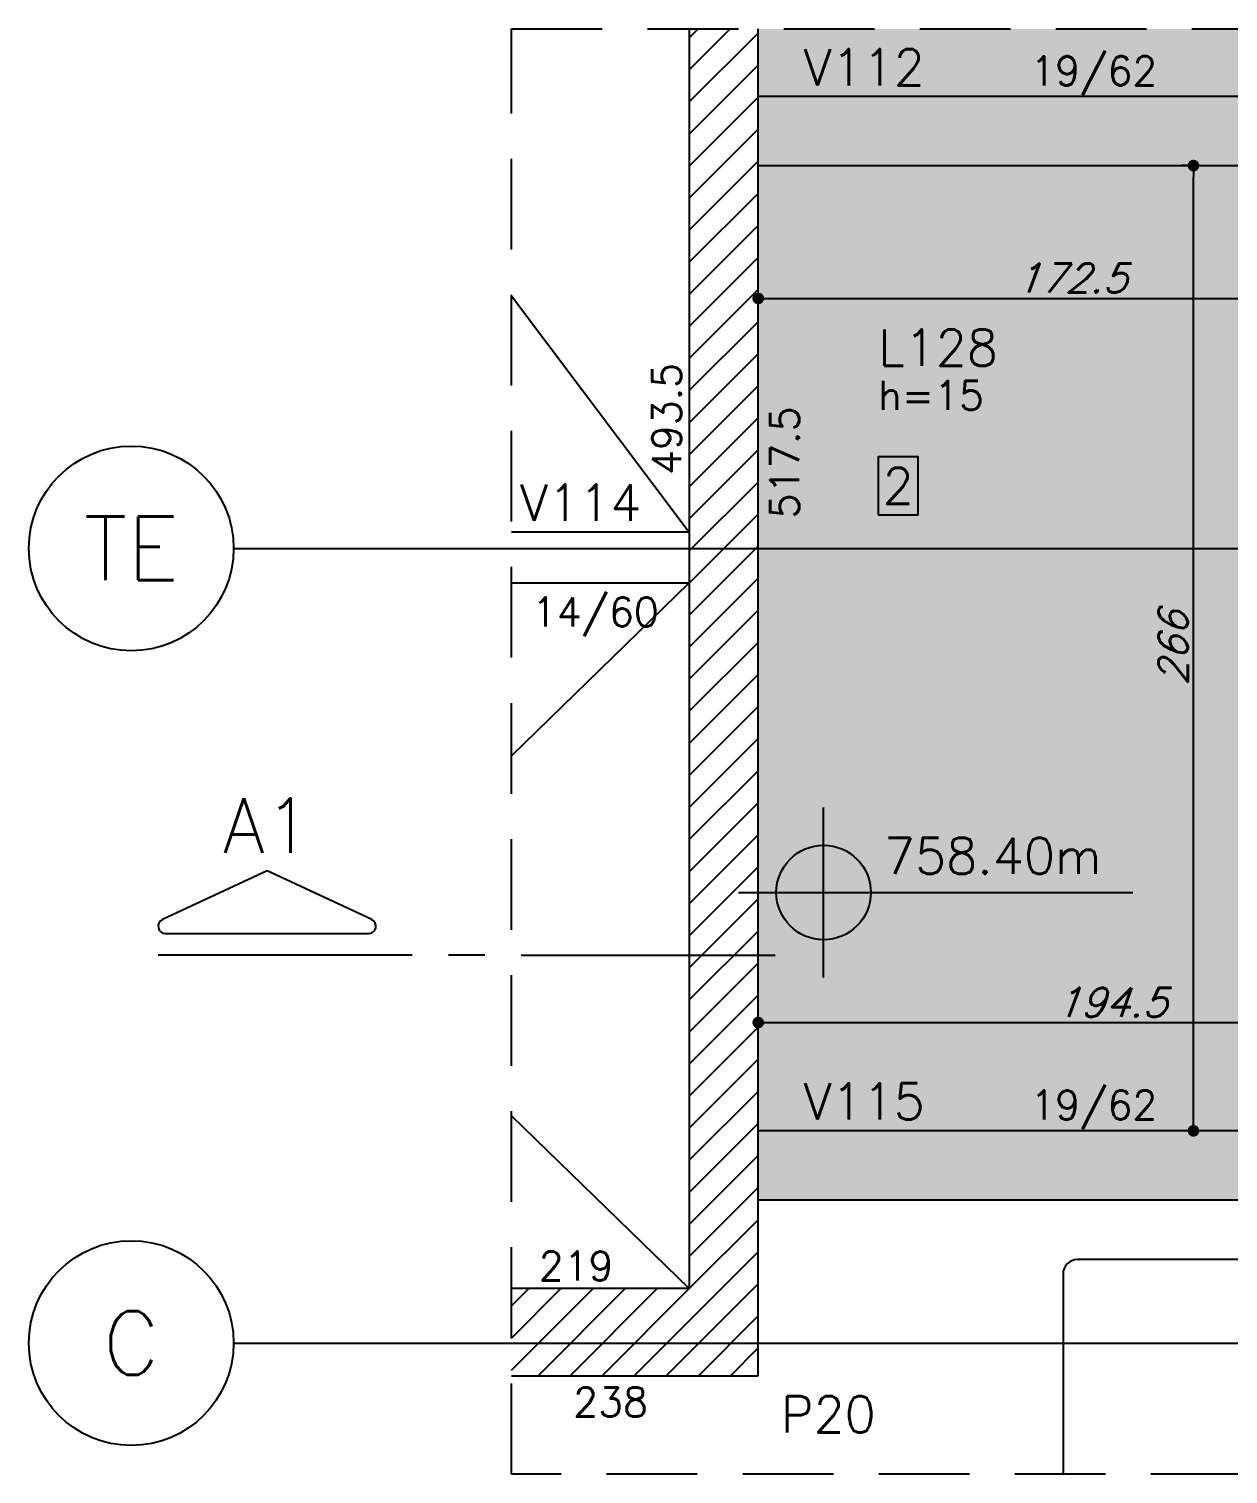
# Model space of a CAD drawing. Header units: millimetres. Extents: x -832 to 3668, y -1574 to 5296.
# Drawn here: x 558.5 to 888.9, y -29.7 to 368.6 of the extents above; entities that cross this region are included whole.
import ezdxf
from ezdxf.enums import TextEntityAlignment as Align

# ---------------------------------------------------------------- set-up
doc = ezdxf.new("R2010")
doc.units = ezdxf.units.MM
doc.header["$LTSCALE"] = 50
doc.linetypes.add('DASHED', pattern=[0.75, 0.5, -0.25])
doc.linetypes.add('EIXO', pattern=[6.8, 6, -0.4, 0, -0.4])
for name, color, linetype in [('242', 12, 'Continuous'), ('251', 1, 'Continuous'), ('F-AUX-RED', 1, 'Continuous'), ('F-CORTE-INDICAÇÃO', 4, 'Continuous'), ('F-COTAS', 106, 'Continuous'), ('F-DESNIVEL-1', 254, 'Continuous'), ('F-EIXO', 12, 'EIXO'), ('F-LAJES', 3, 'Continuous'), ('F-LAJES-DIM', 2, 'Continuous'), ('F-LAJES-NOME', 4, 'Continuous'), ('F-NÍVEL-PLANTA', 2, 'Continuous'), ('F-PILARES-DIM', 172, 'Continuous'), ('F-PILARES-HACH', 174, 'Continuous'), ('F-PILARES-NOME', 170, 'Continuous'), ('F-PILARES-S', 170, 'Continuous'), ('F-TEXTO', 6, 'Continuous'), ('F-VIGAS', 3, 'Continuous'), ('F-VIGAS-DIM', 2, 'Continuous'), ('F-VIGAS-NOME', 4, 'Continuous'), ('F-VÃO', 1, 'Continuous')]:
    doc.layers.add(name, color=color, linetype=linetype)
doc.styles.add('CP-TEXT-INCL', font='romans.shx', dxfattribs={"oblique": 20})
doc.styles.add('MCP', font='romans.shx')
doc.styles.add('ROMANS', font='romans.shx')
doc.dimstyles.new('CP-COTAS-50', dxfattribs={"dimscale": 0.64, "dimtxt": 12.5, "dimasz": 5, "dimexe": 5, "dimexo": 5, "dimgap": 2.5, "dimtad": 1, "dimdec": 1, "dimdsep": 46, "dimtxsty": 'CP-TEXT-INCL', "dimblk1": 'DOT', "dimblk2": 'DOT', "dimsah": 1, "dimcen": 9, "dimclrd": 256, "dimclre": 256, "dimclrt": 256, "dimadec": 0, "dimazin": 0, "dimtfac": 1, "dimtdec": 1, "dimtmove": 2, "dimatfit": 3, "dimldrblk": 'DOT', "dimfxl": 5, "dimtolj": 1, "dimarcsym": 0})
pattern_1 = [(0, (0, 0), (0, 6.985), [5.08, -1.905]), (90, (0, 0), (-6.985, 4e-16), [5.08, -1.905])]

# ---------------------------------------------------------------- blocks, each defined once
blk = doc.blocks.new('*U20')
at = {"layer": 'F-LAJES-DIM', "color": 1}
blk.add_lwpolyline([(0, 0), (11, 0), (11, 16), (0, 16)], close=True, dxfattribs=at)
at = {"layer": 'F-LAJES-DIM', "style": 'MCP'}
blk.add_attdef('DIM', text='', height=10, dxfattribs=at).set_placement((5.5, 8), align=Align.MIDDLE_CENTER)
blk = doc.blocks.new('*U7')
at = {"layer": 'F-EIXO'}
blk.add_line((0, 0), (909.22, 0), dxfattribs=at)
at = {"layer": 'F-EIXO', "color": 2, "linetype": 'Continuous'}
blk.add_circle((-28.21, 0), 28.21, dxfattribs=at)
at = {"layer": 'F-TEXTO', "style": 'ROMANS'}
blk.add_attdef('EIXO', text='', height=17.5, dxfattribs=at).set_placement((-28.21, 0), align=Align.MIDDLE_CENTER)
blk = doc.blocks.new('Nível - Planta')
at = {"layer": 'F-NÍVEL-PLANTA'}
h = blk.add_hatch(color=71, dxfattribs=at)
h.paths.add_polyline_path([(0, 0), (0, 0.2604, 0.414214), (-0.2604, 0)])
h.paths.add_polyline_path([(0.2604, 0), (0, 0), (0, -0.2604, 0.414214)])
for p, q in [((0, -0.4688), (0, 0.4688)), ((-0.4688, 0), (1.704, 0))]:
    blk.add_line(p, q, dxfattribs=at)
blk.add_circle((0, 0), 0.2604, dxfattribs=at)
at = {"layer": 'F-TEXTO', "color": 3, "style": 'MCP'}
blk.add_attdef('NÍVEL', (0.3329, 0.1021), '', height=0.2, dxfattribs=at)
blk = doc.blocks.new('_DOT')
at = {"color": 0, "linetype": 'ByBlock'}
blk.add_line((-0.5, 0), (-1, 0), dxfattribs=at)
at = {"color": 0, "linetype": 'ByBlock', "const_width": 0.5}
blk.add_lwpolyline([(-0.25, 0, 1), (0.25, 0, 1)], format="xyb", close=True, dxfattribs=at)
blk = doc.blocks.new('*D115')
at = {"layer": 'DEFPOINTS', "color": 0, "transparency": 16777216}
for p in [(759.46, 94.72), (953.96, 94.72), (953.96, 94.72)]:
    blk.add_point(p, dxfattribs=at)
at = {"layer": 'F-COTAS', "lineweight": -2, "transparency": 16777216}
blk.add_line((762.66, 94.72), (950.76, 94.72), dxfattribs=at)
at = {"layer": 'F-COTAS', "lineweight": -2, "transparency": 16777216, "xscale": 3.2, "yscale": 3.2, "zscale": 3.2, "rotation": 180}
blk.add_blockref('_DOT', (759.46, 94.72), dxfattribs=at)
at = {"layer": 'F-COTAS', "lineweight": -2, "transparency": 16777216, "xscale": 3.2, "yscale": 3.2, "zscale": 3.2}
blk.add_blockref('_DOT', (953.96, 94.72), dxfattribs=at)
at = {"layer": 'F-COTAS', "transparency": 16777216, "insert": (856.71, 100.32), "char_height": 8, "attachment_point": 5, "style": 'CP-TEXT-INCL'}
blk.add_mtext('\\A1;194.5', dxfattribs=at)
blk = doc.blocks.new('*D124')
at = {"layer": 'DEFPOINTS', "color": 0, "transparency": 16777216}
for p in [(931.96, 294.3), (759.46, 281.15), (931.96, 277.38)]:
    blk.add_point(p, dxfattribs=at)
at = {"layer": 'F-COTAS', "lineweight": -2, "transparency": 16777216}
for p, q in [((759.46, 284.35), (759.46, 297.5)), ((931.96, 280.58), (931.96, 297.5)), ((762.66, 294.3), (928.76, 294.3))]:
    blk.add_line(p, q, dxfattribs=at)
at = {"layer": 'F-COTAS', "lineweight": -2, "transparency": 16777216, "xscale": 3.2, "yscale": 3.2, "zscale": 3.2, "rotation": 180}
blk.add_blockref('_DOT', (759.46, 294.3), dxfattribs=at)
at = {"layer": 'F-COTAS', "lineweight": -2, "transparency": 16777216, "xscale": 3.2, "yscale": 3.2, "zscale": 3.2}
blk.add_blockref('_DOT', (931.96, 294.3), dxfattribs=at)
at = {"layer": 'F-COTAS', "transparency": 16777216, "insert": (845.71, 299.9), "char_height": 8, "attachment_point": 5, "style": 'CP-TEXT-INCL'}
blk.add_mtext('\\A1;172.5', dxfattribs=at)
blk = doc.blocks.new('*U9')
at = {"layer": 'F-CORTE-INDICAÇÃO'}
for p, q in [((-100, 0), (-170, 0)), ((-80, 0), (-90, 0)), ((-70, 0), (0, 0))]:
    blk.add_line(p, q, dxfattribs=at)
blk.add_lwpolyline([(-112, 6, 0.802585), (-111.15, 9.81), (-140, 23.26), (-168.85, 9.81, 0.802585), (-168, 6)], format="xyb", close=True, dxfattribs=at)
at = {"layer": 'F-CORTE-INDICAÇÃO', "style": 'ROMANS'}
blk.add_attdef('CORTE', text='', height=15, dxfattribs=at).set_placement((-140, 35.76), align=Align.MIDDLE_CENTER)
at = {"layer": 'F-CORTE-INDICAÇÃO', "color": 2, "style": 'ROMANS'}
blk.add_attdef('FOLHA', text='', height=12, dxfattribs=at).set_placement((-140, -10), align=Align.MIDDLE_CENTER)
blk = doc.blocks.new('*D211')
at = {"layer": 'DEFPOINTS', "color": 0, "transparency": 16777216}
for p in [(879.41, 330.9), (883.44, 330.9), (883.44, 64.9)]:
    blk.add_point(p, dxfattribs=at)
at = {"layer": 'F-COTAS', "lineweight": -2, "transparency": 16777216}
for p, q in [((880.24, 330.9), (876.21, 330.9)), ((879.41, 68.1), (879.41, 327.7)), ((880.24, 64.9), (876.21, 64.9))]:
    blk.add_line(p, q, dxfattribs=at)
at = {"layer": 'F-COTAS', "lineweight": -2, "transparency": 16777216, "xscale": 3.2, "yscale": 3.2, "zscale": 3.2}
for p, rotation in [((879.41, 330.9), 90), ((879.41, 64.9), 270)]:
    blk.add_blockref('_DOT', p, dxfattribs=dict(at, rotation=rotation))
at = {"layer": 'F-COTAS', "transparency": 16777216, "insert": (873.81, 197.9), "char_height": 8, "attachment_point": 5, "rotation": 90, "style": 'CP-TEXT-INCL'}
blk.add_mtext('\\A1;266', dxfattribs=at)

msp = doc.modelspace()

# ---------------------------------------------------------------- hatches: boundary and pattern name
h = msp.add_hatch()
h.set_pattern_fill('ANGLE', color=256)
h.set_pattern_definition(pattern_1)
h.paths.add_polyline_path([(769.93, 350.52), (810.17, 350.52), (810.17, 365.52), (769.93, 365.52)], flags=9)
h = msp.add_hatch()
h.set_pattern_fill('ANGLE', color=256)
h.set_pattern_definition(pattern_1)
h.paths.add_polyline_path([(833.69, 347.31), (875.22, 347.31), (875.22, 365.59), (833.69, 365.59)], flags=9)
h = msp.add_hatch()
h.set_pattern_fill('ANGLE', color=256)
h.set_pattern_definition(pattern_1)
h.paths.add_polyline_path([(791.92, 286.44), (830.26, 286.44), (830.26, 301.44), (791.92, 301.44)], flags=9)
h = msp.add_hatch()
h.set_pattern_fill('ANGLE', color=256)
h.set_pattern_definition(pattern_1)
h.paths.add_polyline_path([(740.21, 244.79), (740.21, 280.79), (728.21, 280.79), (728.21, 244.79)], flags=9)
h = msp.add_hatch()
h.set_pattern_fill('ANGLE', color=256)
h.set_pattern_definition(pattern_1)
h.paths.add_polyline_path([(792.04, 269.94), (825.76, 269.94), (825.76, 281.94), (792.04, 281.94)], flags=9)
h = msp.add_hatch()
h.set_pattern_fill('ANGLE', color=256)
h.set_pattern_definition(pattern_1)
h.paths.add_polyline_path([(772.71, 232.79), (772.71, 268.79), (760.71, 268.79), (760.71, 232.79)], flags=9)
h = msp.add_hatch()
h.set_pattern_fill('ANGLE', color=256)
h.set_pattern_definition(pattern_1)
h.paths.add_polyline_path([(691.8, 230.52), (732.51, 230.52), (732.51, 245.52), (691.8, 245.52)], flags=9)
h = msp.add_hatch()
h.set_pattern_fill('ANGLE', color=256)
h.set_pattern_definition(pattern_1)
h.paths.add_polyline_path([(696.33, 198.18), (737.85, 198.18), (737.85, 216.47), (696.33, 216.47)], flags=9)
h = msp.add_hatch()
h.set_pattern_fill('ANGLE', color=256)
h.set_pattern_definition(pattern_1)
h.paths.add_polyline_path([(769.93, 65.52), (810.17, 65.52), (810.17, 80.52), (769.93, 80.52)], flags=9)
h = msp.add_hatch()
h.set_pattern_fill('ANGLE', color=256)
h.set_pattern_definition(pattern_1)
h.paths.add_polyline_path([(833.69, 62.31), (875.22, 62.31), (875.22, 80.59), (833.69, 80.59)], flags=9)
h = msp.add_hatch()
h.set_pattern_fill('ANGLE', color=256)
h.set_pattern_definition(pattern_1)
h.paths.add_polyline_path([(698.13, 21.65), (722.32, 21.65), (722.32, 33.65), (698.13, 33.65)], flags=9)
h = msp.add_hatch()
h.set_pattern_fill('ANGLE', color=256)
h.set_pattern_definition(pattern_1)
h.paths.add_polyline_path([(707.63, -15.85), (732.2, -15.85), (732.2, -3.85), (707.63, -3.85)], flags=9)
h = msp.add_hatch()
h.set_pattern_fill('ANGLE', color=256)
h.set_pattern_definition(pattern_1)
h.paths.add_polyline_path([(765.11, -20.73), (795.83, -20.73), (795.83, -5.73), (765.11, -5.73)], flags=9)
at = {"layer": 'F-DESNIVEL-1'}
h = msp.add_hatch(color=256, dxfattribs=at)
h.dxf.hatch_style = 1
h.paths.add_polyline_path([(953.96, 190.9), (931.96, 190.9), (931.96, 330.9), (759.46, 330.9), (759.46, 64.9), (954.06, 64.9)])
at = {"layer": 'F-PILARES-HACH', "linetype": 'Continuous'}
h = msp.add_hatch(dxfattribs=at)
h.set_pattern_fill('ANSI31', color=256, scale=50, style=0)
h.set_pattern_definition([(45, (740.456, 21.398), (-4.41942, 4.41942), [])])
h.paths.add_polyline_path([(691.49, 21.4), (691.49, -2.6), (759.46, -2.6), (759.46, 368.57), (740.46, 368.57), (740.46, 21.4)])

# ---------------------------------------------------------------- linework, layer by layer
at = {"layer": '242', "linetype": 'Continuous'}
for p, q in [((708.5, 170.19), (708.5, 170.19)), ((749.96, 9.4), (749.96, 9.4))]:
    msp.add_line(p, q, dxfattribs=at)
at = {"layer": '251', "color": 1}
for p, q in [((907.46, 29.4), (847.46, 29.4)), ((843.46, 25.4), (843.46, -29.71))]:
    msp.add_line(p, q, dxfattribs=at)
msp.add_arc((847.46, 25.4), 4, 90, 180, dxfattribs=at)
at = {"layer": 'F-AUX-RED', "color": 1, "linetype": 'DASHED'}
msp.add_lwpolyline([(691.49, 368.57), (1417.68, 368.57), (1417.68, -29.71), (691.49, -29.71)], close=True, dxfattribs=at)
at = {"layer": 'F-DESNIVEL-1', "linetype": 'Continuous'}
for points in [[(996.46, 368.57), (759.46, 368.57), (759.46, 349.9)], [(996.46, 368.57), (759.46, 349.9), (996.46, 368.57)], [(996.46, 368.57), (759.46, 349.9), (996.46, 349.9)], [(998.46, 330.9), (996.46, 349.9), (759.56, 349.9)], [(998.46, 330.9), (759.56, 349.9), (759.56, 330.9)], [(759.46, 64.9), (759.46, 330.9), (759.46, 64.9)], [(759.56, 64.9), (759.56, 45.9), (1116.46, 46)], [(759.56, 64.9), (1116.46, 46), (1116.46, 64.9)], [(759.56, 64.9), (1118.36, 64.9), (759.56, 64.9)]]:
    msp.add_solid(points, dxfattribs=at)
at = {"layer": 'F-LAJES'}
msp.add_lwpolyline([(955.06, 64.9), (759.46, 64.9), (759.46, 330.9), (931.96, 330.9), (931.96, 190.9), (953.96, 190.9), (954.06, 64.9)], dxfattribs=at)
at = {"layer": 'F-PILARES-S', "linetype": 'Continuous'}
for points in [[(740.46, 368.57), (740.46, 21.4), (691.49, 21.4)], [(759.46, -2.6), (759.46, 368.57)], [(691.49, -2.6), (759.46, -2.6)]]:
    msp.add_lwpolyline(points, dxfattribs=at)
at = {"layer": 'F-VIGAS'}
for points in [[(996.46, 349.9), (759.46, 349.9)], [(759.46, 330.9), (996.46, 330.9)], [(740.46, 229.9), (691.49, 229.9)], [(691.49, 215.9), (740.46, 215.9)], [(1116.46, 64.9), (759.46, 64.9)], [(759.46, 45.9), (1116.46, 45.9)]]:
    msp.add_lwpolyline(points, dxfattribs=at)
at = {"layer": 'F-VÃO'}
for p, q in [((691.49, 295.02), (740.46, 229.9)), ((691.49, 168.28), (740.46, 215.9)), ((691.49, 69.01), (740.46, 21.4))]:
    msp.add_line(p, q, dxfattribs=at)

# ---------------------------------------------------------------- block references
at = {"layer": 'F-CORTE-INDICAÇÃO', "linetype": 'Continuous'}
ref = msp.add_blockref('*U9', (764.1, 113.28), dxfattribs=at)
ref.add_attrib('CORTE', 'A1', dxfattribs={"height": 15, "style": 'ROMANS'}).set_placement((624.1, 149.04), align=Align.MIDDLE_CENTER)
at = {"layer": 'F-EIXO', "linetype": 'Continuous'}
for p, values in [((614.89, 225.4), {'EIXO': 'TE'}), ((614.89, 6.4), {'EIXO': 'C'})]:
    msp.add_blockref('*U7', p, dxfattribs=at).add_auto_attribs(values)
at = {"layer": 'F-LAJES-DIM', "linetype": 'Continuous'}
msp.add_blockref('*U20', (792.52, 234.65), dxfattribs=at).add_auto_attribs({'DIM': '2'})
at = {"layer": 'F-NÍVEL-PLANTA', "linetype": 'Continuous', "xscale": 50, "yscale": 50, "zscale": 50}
msp.add_blockref('Nível - Planta', (777.47, 130.57), dxfattribs=at).add_auto_attribs({'NÍVEL': '758.40m'})

# ---------------------------------------------------------------- texts
at = {"layer": 'F-LAJES-DIM', "linetype": 'Continuous', "style": 'MCP'}
msp.add_text('h=15', height=8, dxfattribs=at).set_placement((792.52, 263.55))
at = {"layer": 'F-LAJES-NOME', "linetype": 'Continuous', "style": 'MCP'}
msp.add_text('L128', height=10, dxfattribs=at).set_placement((792.52, 275.76))
at = {"layer": 'F-PILARES-DIM', "linetype": 'Continuous', "style": 'MCP'}
for s, p in [('493.5', (738.21, 245.65)), ('517.5', (770.71, 233.65))]:
    msp.add_text(s, height=8, rotation=90, dxfattribs=at).set_placement(p)
for s, p in [('219', (698.99, 23.65)), ('238', (708.49, -13.85))]:
    msp.add_text(s, height=8, dxfattribs=at).set_placement(p)
at = {"layer": 'F-PILARES-NOME', "linetype": 'Continuous', "style": 'MCP'}
msp.add_text('P20', height=10, dxfattribs=at).set_placement((765.71, -18.23))
at = {"layer": 'F-VIGAS-DIM', "linetype": 'Continuous', "style": 'MCP'}
for s, p in [('19/62', (834.46, 353.02)), ('14/60', (697.09, 203.89)), ('19/62', (834.46, 68.02))]:
    msp.add_text(s, height=8, dxfattribs=at).set_placement(p)
at = {"layer": 'F-VIGAS-NOME', "linetype": 'Continuous', "style": 'MCP'}
for s, p in [('V112', (771.96, 353.02)), ('V114', (693.82, 233.02)), ('V115', (771.96, 68.02))]:
    msp.add_text(s, height=10, dxfattribs=at).set_placement(p)

# ---------------------------------------------------------------- dimensions: what is measured, and where the dimension line sits
at = {"layer": 'F-COTAS'}
dim = msp.add_linear_dim(base=(879.41, 330.9), p1=(883.44, 64.9), p2=(883.44, 330.9), angle=90, dimstyle='CP-COTAS-50', dxfattribs=at)
dim.commit()
dim.dimension.update_dxf_attribs({"geometry": '*D211', "text_midpoint": (873.81, 197.9)})
for base, p1, p2, picture, middle in [((931.96, 294.3), (759.46, 281.15), (931.96, 277.38), '*D124', (845.71, 299.9)), ((953.96, 94.72), (759.46, 94.72), (953.96, 94.72), '*D115', (856.71, 100.32))]:
    dim = msp.add_linear_dim(base=base, p1=p1, p2=p2, dimstyle='CP-COTAS-50', override={"dimfxl": 2.5}, dxfattribs=at)
    dim.commit()
    dim.dimension.update_dxf_attribs({"geometry": picture, "text_midpoint": middle})

doc.saveas('drawing.dxf')
